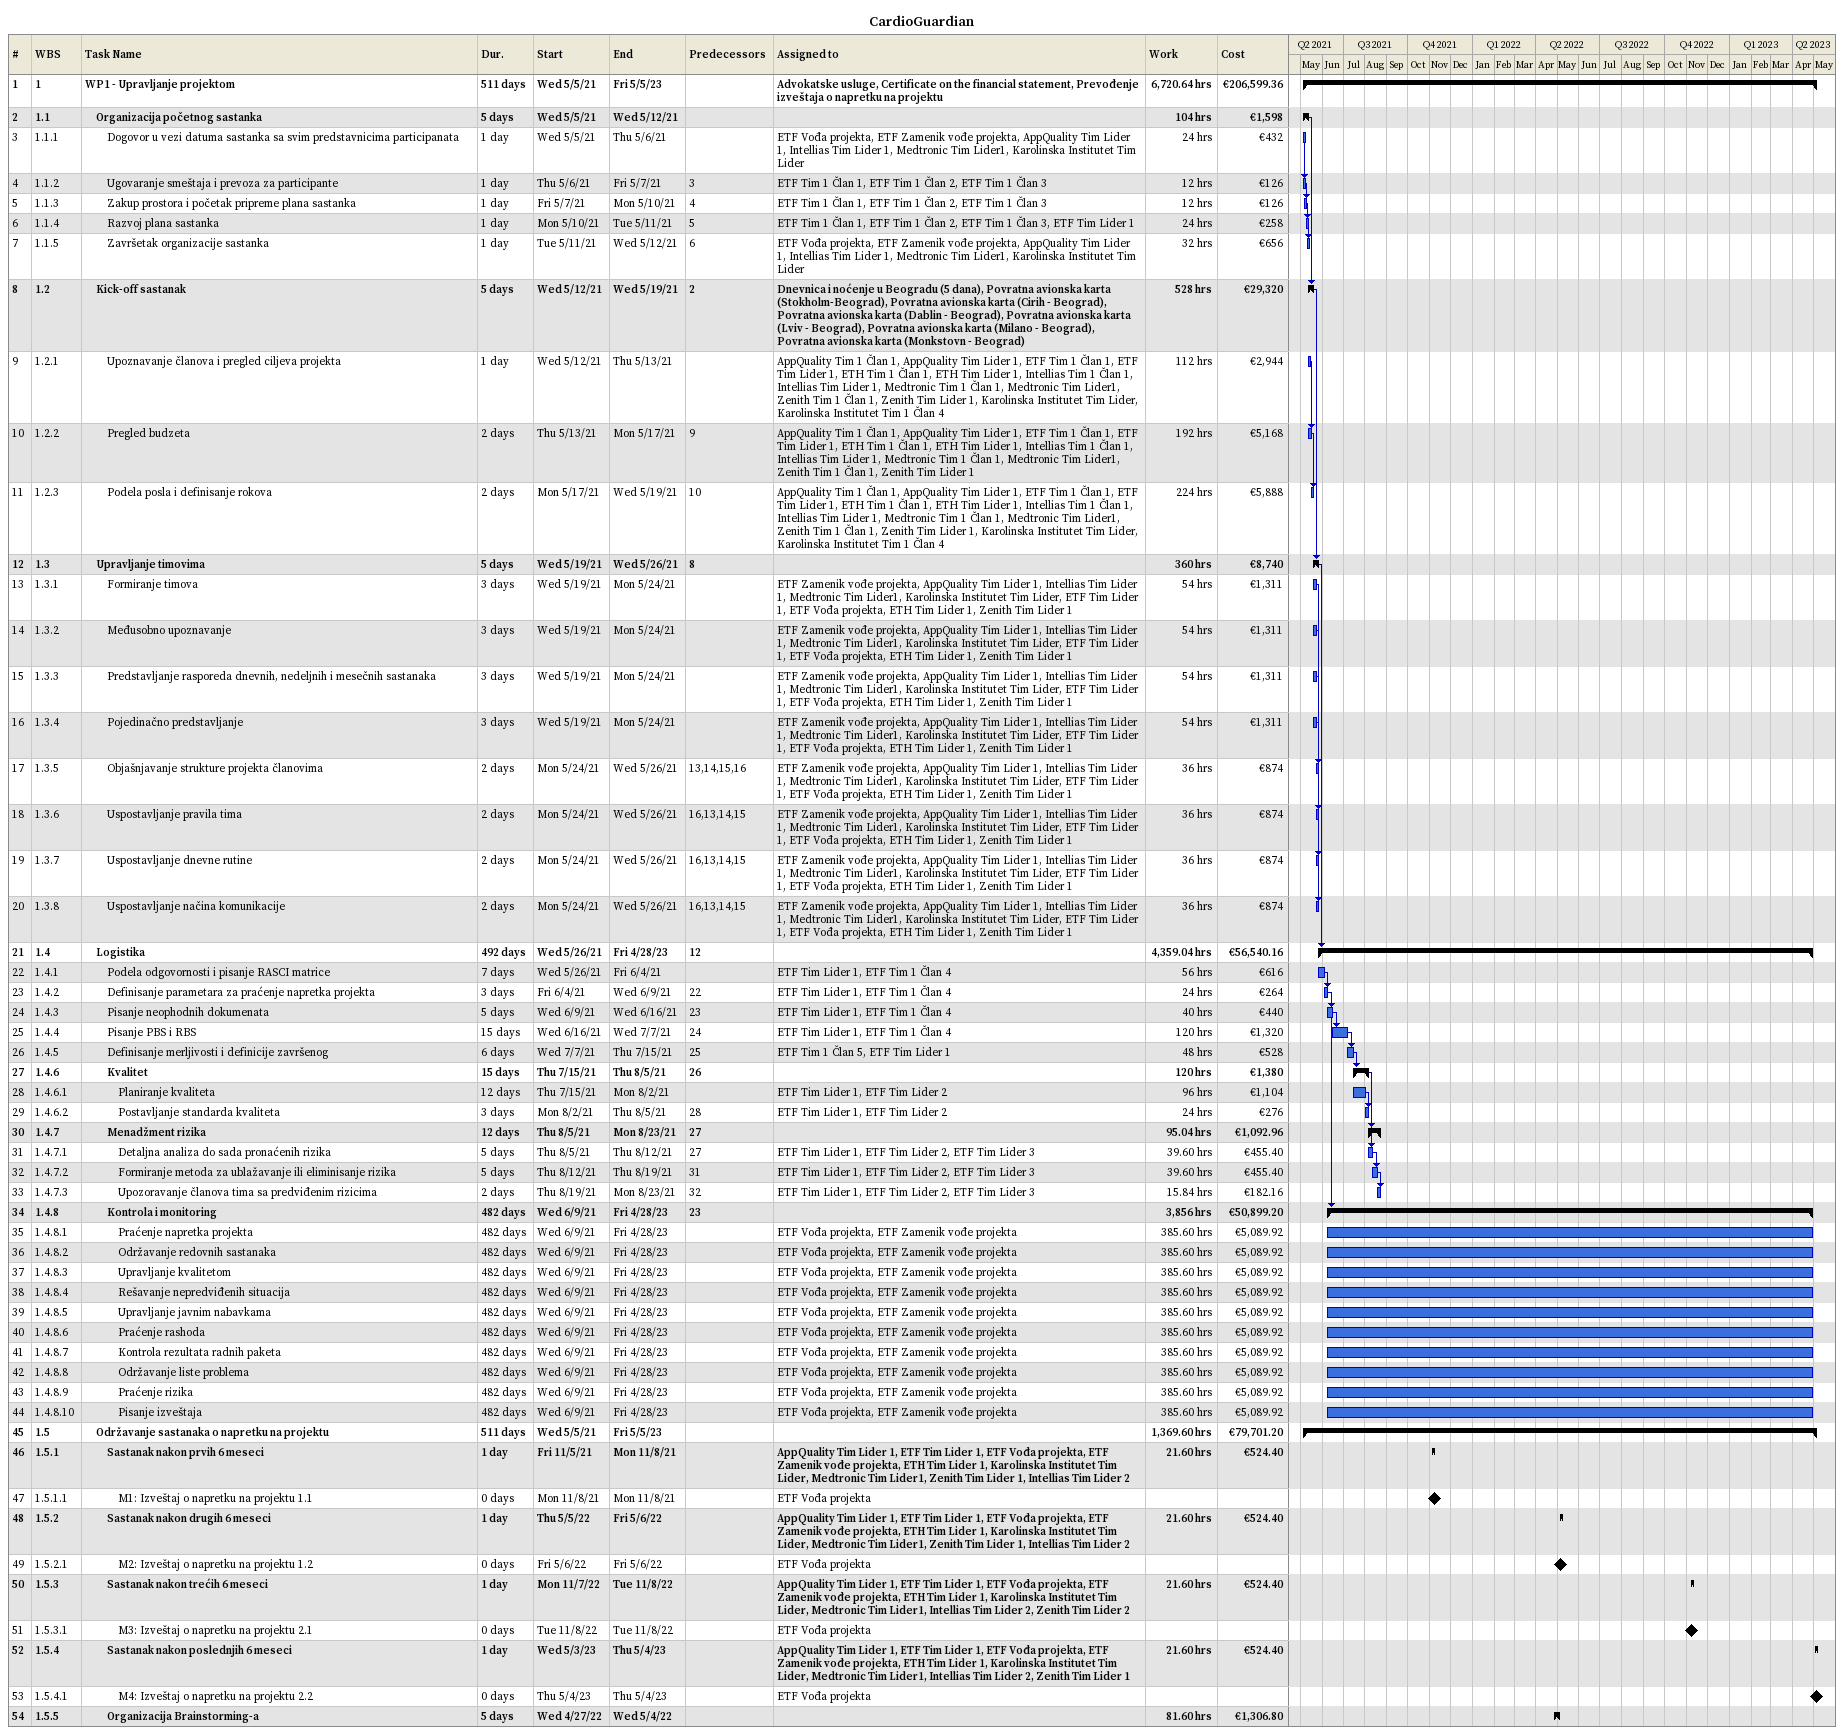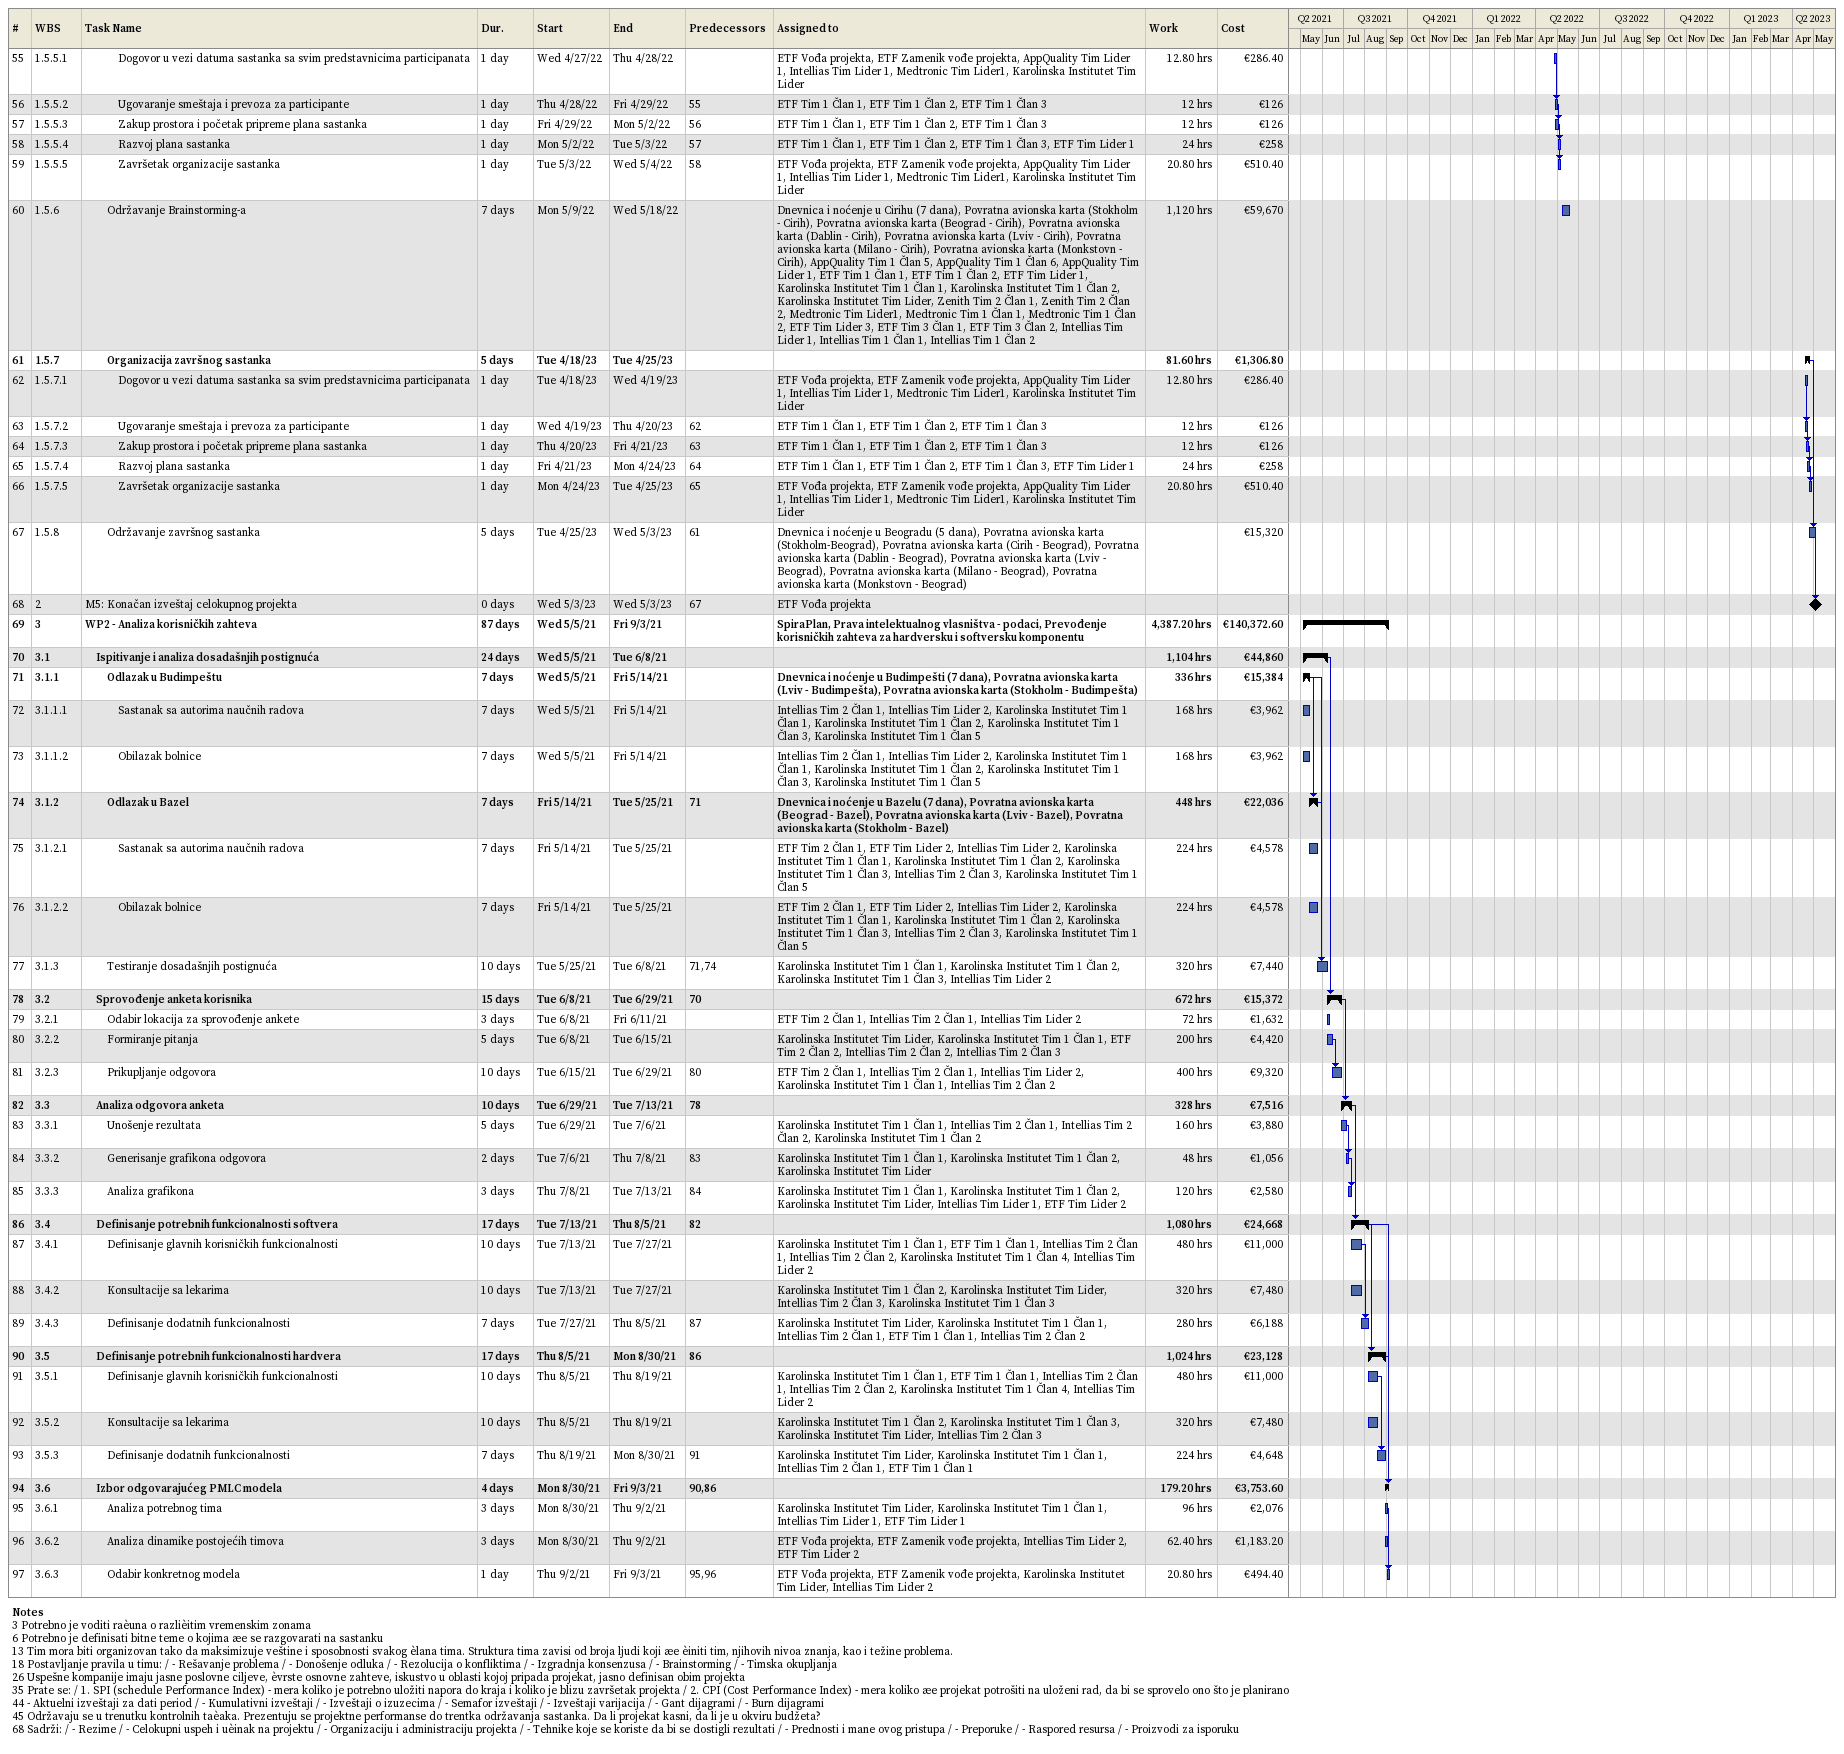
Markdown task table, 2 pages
CardioGuardian

| ID | WBS | Task | Duration | Start | Finish | Predecessors | Resources | Work (h) | Cost (€) |
|---|---|---|---|---|---|---|---|---|---|
| 1 | 1 | **WP1 - Upravljanje projektom** | 511d | 2021-05-05 | 2023-05-05 |  | Advokatske usluge, Certificate on the financial statement, Prevođenje izveštaja o napretku na projektu | 6720.64 | 206599.36 |
| 2 | 1.1 | **Organizacija početnog sastanka** | 5d | 2021-05-05 | 2021-05-12 |  |  | 104 | 1598 |
| 3 | 1.1.1 | Dogovor u vezi datuma sastanka sa svim predstavnicima participanata | 1d | 2021-05-05 | 2021-05-06 |  | ETF Vođa projekta, ETF Zamenik vođe projekta, AppQuality Tim Lider 1, Intellias Tim Lider 1, Medtronic Tim Lider1, Karolinska Institutet Tim Lider | 24 | 432 |
| 4 | 1.1.2 | Ugovaranje smeštaja i prevoza za participante | 1d | 2021-05-06 | 2021-05-07 | 3 | ETF Tim 1 Član 1, ETF Tim 1 Član 2, ETF Tim 1 Član 3 | 12 | 126 |
| 5 | 1.1.3 | Zakup prostora i početak pripreme plana sastanka | 1d | 2021-05-07 | 2021-05-10 | 4 | ETF Tim 1 Član 1, ETF Tim 1 Član 2, ETF Tim 1 Član 3 | 12 | 126 |
| 6 | 1.1.4 | Razvoj plana sastanka | 1d | 2021-05-10 | 2021-05-11 | 5 | ETF Tim 1 Član 1, ETF Tim 1 Član 2, ETF Tim 1 Član 3, ETF Tim Lider 1 | 24 | 258 |
| 7 | 1.1.5 | Završetak organizacije sastanka | 1d | 2021-05-11 | 2021-05-12 | 6 | ETF Vođa projekta, ETF Zamenik vođe projekta, AppQuality Tim Lider 1, Intellias Tim Lider 1, Medtronic Tim Lider1, Karolinska Institutet Tim Lider | 32 | 656 |
| 8 | 1.2 | **Kick-off sastanak** | 5d | 2021-05-12 | 2021-05-19 | 2 | Dnevnica i noćenje u Beogradu (5 dana), Povratna avionska karta (Stokholm-Beograd), Povratna avionska karta (Cirih - Beograd), Povratna avionska karta (Dablin - Beograd), Povratna avionska karta (Lviv - Beograd), Povratna avionska karta (Milano - Beograd), Povratna avionska karta (Monkstovn - Beograd) | 528 | 29320 |
| 9 | 1.2.1 | Upoznavanje članova i pregled ciljeva projekta | 1d | 2021-05-12 | 2021-05-13 |  | AppQuality Tim 1 Član 1, AppQuality Tim Lider 1, ETF Tim 1 Član 1, ETF Tim Lider 1, ETH Tim 1 Član 1, ETH Tim Lider 1, Intellias Tim 1 Član 1, Intellias Tim Lider 1, Medtronic Tim 1 Član 1, Medtronic Tim Lider1, Zenith Tim 1 Član 1, Zenith Tim Lider 1, Karolinska Institutet Tim Lider, Karolinska Institutet Tim 1 Član 4 | 112 | 2944 |
| 10 | 1.2.2 | Pregled budzeta | 2d | 2021-05-13 | 2021-05-17 | 9 | AppQuality Tim 1 Član 1, AppQuality Tim Lider 1, ETF Tim 1 Član 1, ETF Tim Lider 1, ETH Tim 1 Član 1, ETH Tim Lider 1, Intellias Tim 1 Član 1, Intellias Tim Lider 1, Medtronic Tim 1 Član 1, Medtronic Tim Lider1, Zenith Tim 1 Član 1, Zenith Tim Lider 1 | 192 | 5168 |
| 11 | 1.2.3 | Podela posla i definisanje rokova | 2d | 2021-05-17 | 2021-05-19 | 10 | AppQuality Tim 1 Član 1, AppQuality Tim Lider 1, ETF Tim 1 Član 1, ETF Tim Lider 1, ETH Tim 1 Član 1, ETH Tim Lider 1, Intellias Tim 1 Član 1, Intellias Tim Lider 1, Medtronic Tim 1 Član 1, Medtronic Tim Lider1, Zenith Tim 1 Član 1, Zenith Tim Lider 1, Karolinska Institutet Tim Lider, Karolinska Institutet Tim 1 Član 4 | 224 | 5888 |
| 12 | 1.3 | **Upravljanje timovima** | 5d | 2021-05-19 | 2021-05-26 | 8 |  | 360 | 8740 |
| 13 | 1.3.1 | Formiranje timova | 3d | 2021-05-19 | 2021-05-24 |  | ETF Zamenik vođe projekta, AppQuality Tim Lider 1, Intellias Tim Lider 1, Medtronic Tim Lider1, Karolinska Institutet Tim Lider, ETF Tim Lider 1, ETF Vođa projekta, ETH Tim Lider 1, Zenith Tim Lider 1 | 54 | 1311 |
| 14 | 1.3.2 | Međusobno upoznavanje | 3d | 2021-05-19 | 2021-05-24 |  | ETF Zamenik vođe projekta, AppQuality Tim Lider 1, Intellias Tim Lider 1, Medtronic Tim Lider1, Karolinska Institutet Tim Lider, ETF Tim Lider 1, ETF Vođa projekta, ETH Tim Lider 1, Zenith Tim Lider 1 | 54 | 1311 |
| 15 | 1.3.3 | Predstavljanje rasporeda dnevnih, nedeljnih i mesečnih sastanaka | 3d | 2021-05-19 | 2021-05-24 |  | ETF Zamenik vođe projekta, AppQuality Tim Lider 1, Intellias Tim Lider 1, Medtronic Tim Lider1, Karolinska Institutet Tim Lider, ETF Tim Lider 1, ETF Vođa projekta, ETH Tim Lider 1, Zenith Tim Lider 1 | 54 | 1311 |
| 16 | 1.3.4 | Pojedinačno predstavljanje | 3d | 2021-05-19 | 2021-05-24 |  | ETF Zamenik vođe projekta, AppQuality Tim Lider 1, Intellias Tim Lider 1, Medtronic Tim Lider1, Karolinska Institutet Tim Lider, ETF Tim Lider 1, ETF Vođa projekta, ETH Tim Lider 1, Zenith Tim Lider 1 | 54 | 1311 |
| 17 | 1.3.5 | Objašnjavanje strukture projekta članovima | 2d | 2021-05-24 | 2021-05-26 | 13, 14, 15, 16 | ETF Zamenik vođe projekta, AppQuality Tim Lider 1, Intellias Tim Lider 1, Medtronic Tim Lider1, Karolinska Institutet Tim Lider, ETF Tim Lider 1, ETF Vođa projekta, ETH Tim Lider 1, Zenith Tim Lider 1 | 36 | 874 |
| 18 | 1.3.6 | Uspostavljanje pravila tima | 2d | 2021-05-24 | 2021-05-26 | 16, 13, 14, 15 | ETF Zamenik vođe projekta, AppQuality Tim Lider 1, Intellias Tim Lider 1, Medtronic Tim Lider1, Karolinska Institutet Tim Lider, ETF Tim Lider 1, ETF Vođa projekta, ETH Tim Lider 1, Zenith Tim Lider 1 | 36 | 874 |
| 19 | 1.3.7 | Uspostavljanje dnevne rutine | 2d | 2021-05-24 | 2021-05-26 | 16, 13, 14, 15 | ETF Zamenik vođe projekta, AppQuality Tim Lider 1, Intellias Tim Lider 1, Medtronic Tim Lider1, Karolinska Institutet Tim Lider, ETF Tim Lider 1, ETF Vođa projekta, ETH Tim Lider 1, Zenith Tim Lider 1 | 36 | 874 |
| 20 | 1.3.8 | Uspostavljanje načina komunikacije | 2d | 2021-05-24 | 2021-05-26 | 16, 13, 14, 15 | ETF Zamenik vođe projekta, AppQuality Tim Lider 1, Intellias Tim Lider 1, Medtronic Tim Lider1, Karolinska Institutet Tim Lider, ETF Tim Lider 1, ETF Vođa projekta, ETH Tim Lider 1, Zenith Tim Lider 1 | 36 | 874 |
| 21 | 1.4 | **Logistika** | 492d | 2021-05-26 | 2023-04-28 | 12 |  | 4359.04 | 56540.16 |
| 22 | 1.4.1 | Podela odgovornosti i pisanje RASCI matrice | 7d | 2021-05-26 | 2021-06-04 |  | ETF Tim Lider 1, ETF Tim 1 Član 4 | 56 | 616 |
| 23 | 1.4.2 | Definisanje parametara za praćenje napretka projekta | 3d | 2021-06-04 | 2021-06-09 | 22 | ETF Tim Lider 1, ETF Tim 1 Član 4 | 24 | 264 |
| 24 | 1.4.3 | Pisanje neophodnih dokumenata | 5d | 2021-06-09 | 2021-06-16 | 23 | ETF Tim Lider 1, ETF Tim 1 Član 4 | 40 | 440 |
| 25 | 1.4.4 | Pisanje PBS i RBS | 15d | 2021-06-16 | 2021-07-07 | 24 | ETF Tim Lider 1, ETF Tim 1 Član 4 | 120 | 1320 |
| 26 | 1.4.5 | Definisanje merljivosti i definicije završenog | 6d | 2021-07-07 | 2021-07-15 | 25 | ETF Tim 1 Član 5, ETF Tim Lider 1 | 48 | 528 |
| 27 | 1.4.6 | **Kvalitet** | 15d | 2021-07-15 | 2021-08-05 | 26 |  | 120 | 1380 |
| 28 | 1.4.6.1 | Planiranje kvaliteta | 12d | 2021-07-15 | 2021-08-02 |  | ETF Tim Lider 1, ETF Tim Lider 2 | 96 | 1104 |
| 29 | 1.4.6.2 | Postavljanje standarda kvaliteta | 3d | 2021-08-02 | 2021-08-05 | 28 | ETF Tim Lider 1, ETF Tim Lider 2 | 24 | 276 |
| 30 | 1.4.7 | **Menadžment rizika** | 12d | 2021-08-05 | 2021-08-23 | 27 |  | 95.04 | 1092.96 |
| 31 | 1.4.7.1 | Detaljna analiza do sada pronaćenih rizika | 5d | 2021-08-05 | 2021-08-12 | 27 | ETF Tim Lider 1, ETF Tim Lider 2, ETF Tim Lider 3 | 39.60 | 455.40 |
| 32 | 1.4.7.2 | Formiranje metoda za ublažavanje ili eliminisanje rizika | 5d | 2021-08-12 | 2021-08-19 | 31 | ETF Tim Lider 1, ETF Tim Lider 2, ETF Tim Lider 3 | 39.60 | 455.40 |
| 33 | 1.4.7.3 | Upozoravanje članova tima sa predviđenim rizicima | 2d | 2021-08-19 | 2021-08-23 | 32 | ETF Tim Lider 1, ETF Tim Lider 2, ETF Tim Lider 3 | 15.84 | 182.16 |
| 34 | 1.4.8 | **Kontrola i monitoring** | 482d | 2021-06-09 | 2023-04-28 | 23 |  | 3856 | 50899.20 |
| 35 | 1.4.8.1 | Praćenje napretka projekta | 482d | 2021-06-09 | 2023-04-28 |  | ETF Vođa projekta, ETF Zamenik vođe projekta | 385.60 | 5089.92 |
| 36 | 1.4.8.2 | Održavanje redovnih sastanaka | 482d | 2021-06-09 | 2023-04-28 |  | ETF Vođa projekta, ETF Zamenik vođe projekta | 385.60 | 5089.92 |
| 37 | 1.4.8.3 | Upravljanje kvalitetom | 482d | 2021-06-09 | 2023-04-28 |  | ETF Vođa projekta, ETF Zamenik vođe projekta | 385.60 | 5089.92 |
| 38 | 1.4.8.4 | Rešavanje nepredviđenih situacija | 482d | 2021-06-09 | 2023-04-28 |  | ETF Vođa projekta, ETF Zamenik vođe projekta | 385.60 | 5089.92 |
| 39 | 1.4.8.5 | Upravljanje javnim nabavkama | 482d | 2021-06-09 | 2023-04-28 |  | ETF Vođa projekta, ETF Zamenik vođe projekta | 385.60 | 5089.92 |
| 40 | 1.4.8.6 | Praćenje rashoda | 482d | 2021-06-09 | 2023-04-28 |  | ETF Vođa projekta, ETF Zamenik vođe projekta | 385.60 | 5089.92 |
| 41 | 1.4.8.7 | Kontrola rezultata radnih paketa | 482d | 2021-06-09 | 2023-04-28 |  | ETF Vođa projekta, ETF Zamenik vođe projekta | 385.60 | 5089.92 |
| 42 | 1.4.8.8 | Održavanje liste problema | 482d | 2021-06-09 | 2023-04-28 |  | ETF Vođa projekta, ETF Zamenik vođe projekta | 385.60 | 5089.92 |
| 43 | 1.4.8.9 | Praćenje rizika | 482d | 2021-06-09 | 2023-04-28 |  | ETF Vođa projekta, ETF Zamenik vođe projekta | 385.60 | 5089.92 |
| 44 | 1.4.8.10 | Pisanje izveštaja | 482d | 2021-06-09 | 2023-04-28 |  | ETF Vođa projekta, ETF Zamenik vođe projekta | 385.60 | 5089.92 |
| 45 | 1.5 | **Održavanje sastanaka o napretku na projektu** | 511d | 2021-05-05 | 2023-05-05 |  |  | 1369.60 | 79701.20 |
| 46 | 1.5.1 | **Sastanak nakon prvih 6 meseci** | 1d | 2021-11-05 | 2021-11-08 |  | AppQuality Tim Lider 1, ETF Tim Lider 1, ETF Vođa projekta, ETF Zamenik vođe projekta, ETH Tim Lider 1, Karolinska Institutet Tim Lider, Medtronic Tim Lider1, Zenith Tim Lider 1, Intellias Tim Lider 2 | 21.60 | 524.40 |
| 47 | 1.5.1.1 | M1: Izveštaj o napretku na projektu 1.1 | 0d | 2021-11-08 | 2021-11-08 |  | ETF Vođa projekta |  |  |
| 48 | 1.5.2 | **Sastanak nakon drugih 6 meseci** | 1d | 2022-05-05 | 2022-05-06 |  | AppQuality Tim Lider 1, ETF Tim Lider 1, ETF Vođa projekta, ETF Zamenik vođe projekta, ETH Tim Lider 1, Karolinska Institutet Tim Lider, Medtronic Tim Lider1, Zenith Tim Lider 1, Intellias Tim Lider 2 | 21.60 | 524.40 |
| 49 | 1.5.2.1 | M2: Izveštaj o napretku na projektu 1.2 | 0d | 2022-05-06 | 2022-05-06 |  | ETF Vođa projekta |  |  |
| 50 | 1.5.3 | **Sastanak nakon trećih 6 meseci** | 1d | 2022-11-07 | 2022-11-08 |  | AppQuality Tim Lider 1, ETF Tim Lider 1, ETF Vođa projekta, ETF Zamenik vođe projekta, ETH Tim Lider 1, Karolinska Institutet Tim Lider, Medtronic Tim Lider1, Intellias Tim Lider 2, Zenith Tim Lider 2 | 21.60 | 524.40 |
| 51 | 1.5.3.1 | M3: Izveštaj o napretku na projektu 2.1 | 0d | 2022-11-08 | 2022-11-08 |  | ETF Vođa projekta |  |  |
| 52 | 1.5.4 | **Sastanak nakon poslednjih 6 meseci** | 1d | 2023-05-03 | 2023-05-04 |  | AppQuality Tim Lider 1, ETF Tim Lider 1, ETF Vođa projekta, ETF Zamenik vođe projekta, ETH Tim Lider 1, Karolinska Institutet Tim Lider, Medtronic Tim Lider1, Intellias Tim Lider 2, Zenith Tim Lider 1 | 21.60 | 524.40 |
| 53 | 1.5.4.1 | M4: Izveštaj o napretku na projektu 2.2 | 0d | 2023-05-04 | 2023-05-04 |  | ETF Vođa projekta |  |  |
| 54 | 1.5.5 | **Organizacija Brainstorming-a** | 5d | 2022-04-27 | 2022-05-04 |  |  | 81.60 | 1306.80 |
| 55 | 1.5.5.1 | Dogovor u vezi datuma sastanka sa svim predstavnicima participanata | 1d | 2022-04-27 | 2022-04-28 |  | ETF Vođa projekta, ETF Zamenik vođe projekta, AppQuality Tim Lider 1, Intellias Tim Lider 1, Medtronic Tim Lider1, Karolinska Institutet Tim Lider | 12.80 | 286.40 |
| 56 | 1.5.5.2 | Ugovaranje smeštaja i prevoza za participante | 1d | 2022-04-28 | 2022-04-29 | 55 | ETF Tim 1 Član 1, ETF Tim 1 Član 2, ETF Tim 1 Član 3 | 12 | 126 |
| 57 | 1.5.5.3 | Zakup prostora i početak pripreme plana sastanka | 1d | 2022-04-29 | 2022-05-02 | 56 | ETF Tim 1 Član 1, ETF Tim 1 Član 2, ETF Tim 1 Član 3 | 12 | 126 |
| 58 | 1.5.5.4 | Razvoj plana sastanka | 1d | 2022-05-02 | 2022-05-03 | 57 | ETF Tim 1 Član 1, ETF Tim 1 Član 2, ETF Tim 1 Član 3, ETF Tim Lider 1 | 24 | 258 |
| 59 | 1.5.5.5 | Završetak organizacije sastanka | 1d | 2022-05-03 | 2022-05-04 | 58 | ETF Vođa projekta, ETF Zamenik vođe projekta, AppQuality Tim Lider 1, Intellias Tim Lider 1, Medtronic Tim Lider1, Karolinska Institutet Tim Lider | 20.80 | 510.40 |
| 60 | 1.5.6 | Održavanje Brainstorming-a | 7d | 2022-05-09 | 2022-05-18 |  | Dnevnica i noćenje u Cirihu (7 dana), Povratna avionska karta (Stokholm - Cirih), Povratna avionska karta (Beograd - Cirih), Povratna avionska karta (Dablin - Cirih), Povratna avionska karta (Lviv - Cirih), Povratna avionska karta (Milano - Cirih), Povratna avionska karta (Monkstovn - Cirih), AppQuality Tim 1 Član 5, AppQuality Tim 1 Član 6, AppQuality Tim Lider 1, ETF Tim 1 Član 1, ETF Tim 1 Član 2, ETF Tim Lider 1, Karolinska Institutet Tim 1 Član 1, Karolinska Institutet Tim 1 Član 2, Karolinska Institutet Tim Lider, Zenith Tim 2 Član 1, Zenith Tim 2 Član 2, Medtronic Tim Lider1, Medtronic Tim 1 Član 1, Medtronic Tim 1 Član 2, ETF Tim Lider 3, ETF Tim 3 Član 1, ETF Tim 3 Član 2, Intellias Tim Lider 1, Intellias Tim 1 Član 1, Intellias Tim 1 Član 2 | 1120 | 59670 |
| 61 | 1.5.7 | **Organizacija završnog sastanka** | 5d | 2023-04-18 | 2023-04-25 |  |  | 81.60 | 1306.80 |
| 62 | 1.5.7.1 | Dogovor u vezi datuma sastanka sa svim predstavnicima participanata | 1d | 2023-04-18 | 2023-04-19 |  | ETF Vođa projekta, ETF Zamenik vođe projekta, AppQuality Tim Lider 1, Intellias Tim Lider 1, Medtronic Tim Lider1, Karolinska Institutet Tim Lider | 12.80 | 286.40 |
| 63 | 1.5.7.2 | Ugovaranje smeštaja i prevoza za participante | 1d | 2023-04-19 | 2023-04-20 | 62 | ETF Tim 1 Član 1, ETF Tim 1 Član 2, ETF Tim 1 Član 3 | 12 | 126 |
| 64 | 1.5.7.3 | Zakup prostora i početak pripreme plana sastanka | 1d | 2023-04-20 | 2023-04-21 | 63 | ETF Tim 1 Član 1, ETF Tim 1 Član 2, ETF Tim 1 Član 3 | 12 | 126 |
| 65 | 1.5.7.4 | Razvoj plana sastanka | 1d | 2023-04-21 | 2023-04-24 | 64 | ETF Tim 1 Član 1, ETF Tim 1 Član 2, ETF Tim 1 Član 3, ETF Tim Lider 1 | 24 | 258 |
| 66 | 1.5.7.5 | Završetak organizacije sastanka | 1d | 2023-04-24 | 2023-04-25 | 65 | ETF Vođa projekta, ETF Zamenik vođe projekta, AppQuality Tim Lider 1, Intellias Tim Lider 1, Medtronic Tim Lider1, Karolinska Institutet Tim Lider | 20.80 | 510.40 |
| 67 | 1.5.8 | Održavanje završnog sastanka | 5d | 2023-04-25 | 2023-05-03 | 61 | Dnevnica i noćenje u Beogradu (5 dana), Povratna avionska karta (Stokholm-Beograd), Povratna avionska karta (Cirih - Beograd), Povratna avionska karta (Dablin - Beograd), Povratna avionska karta (Lviv - Beograd), Povratna avionska karta (Milano - Beograd), Povratna avionska karta (Monkstovn - Beograd) |  | 15320 |
| 68 | 2 | M5: Konačan izveštaj celokupnog projekta | 0d | 2023-05-03 | 2023-05-03 | 67 | ETF Vođa projekta |  |  |
| 69 | 3 | **WP2 - Analiza korisničkih zahteva** | 87d | 2021-05-05 | 2021-09-03 |  | SpiraPlan, Prava intelektualnog vlasništva - podaci, Prevođenje korisničkih zahteva za hardversku i softversku komponentu | 4387.20 | 140372.60 |
| 70 | 3.1 | **Ispitivanje i analiza dosadašnjih postignuća** | 24d | 2021-05-05 | 2021-06-08 |  |  | 1104 | 44860 |
| 71 | 3.1.1 | **Odlazak u Budimpeštu** | 7d | 2021-05-05 | 2021-05-14 |  | Dnevnica i noćenje u Budimpešti (7 dana), Povratna avionska karta (Lviv - Budimpešta), Povratna avionska karta (Stokholm - Budimpešta) | 336 | 15384 |
| 72 | 3.1.1.1 | Sastanak sa autorima naučnih radova | 7d | 2021-05-05 | 2021-05-14 |  | Intellias Tim 2 Član 1, Intellias Tim Lider 2, Karolinska Institutet Tim 1 Član 1, Karolinska Institutet Tim 1 Član 2, Karolinska Institutet Tim 1 Član 3, Karolinska Institutet Tim 1 Član 5 | 168 | 3962 |
| 73 | 3.1.1.2 | Obilazak bolnice | 7d | 2021-05-05 | 2021-05-14 |  | Intellias Tim 2 Član 1, Intellias Tim Lider 2, Karolinska Institutet Tim 1 Član 1, Karolinska Institutet Tim 1 Član 2, Karolinska Institutet Tim 1 Član 3, Karolinska Institutet Tim 1 Član 5 | 168 | 3962 |
| 74 | 3.1.2 | **Odlazak u Bazel** | 7d | 2021-05-14 | 2021-05-25 | 71 | Dnevnica i noćenje u Bazelu (7 dana), Povratna avionska karta (Beograd - Bazel), Povratna avionska karta (Lviv - Bazel), Povratna avionska karta (Stokholm - Bazel) | 448 | 22036 |
| 75 | 3.1.2.1 | Sastanak sa autorima naučnih radova | 7d | 2021-05-14 | 2021-05-25 |  | ETF Tim 2 Član 1, ETF Tim Lider 2, Intellias Tim Lider 2, Karolinska Institutet Tim 1 Član 1, Karolinska Institutet Tim 1 Član 2, Karolinska Institutet Tim 1 Član 3, Intellias Tim 2 Član 3, Karolinska Institutet Tim 1 Član 5 | 224 | 4578 |
| 76 | 3.1.2.2 | Obilazak bolnice | 7d | 2021-05-14 | 2021-05-25 |  | ETF Tim 2 Član 1, ETF Tim Lider 2, Intellias Tim Lider 2, Karolinska Institutet Tim 1 Član 1, Karolinska Institutet Tim 1 Član 2, Karolinska Institutet Tim 1 Član 3, Intellias Tim 2 Član 3, Karolinska Institutet Tim 1 Član 5 | 224 | 4578 |
| 77 | 3.1.3 | Testiranje dosadašnjih postignuća | 10d | 2021-05-25 | 2021-06-08 | 71, 74 | Karolinska Institutet Tim 1 Član 1, Karolinska Institutet Tim 1 Član 2, Karolinska Institutet Tim 1 Član 3, Intellias Tim Lider 2 | 320 | 7440 |
| 78 | 3.2 | **Sprovođenje anketa korisnika** | 15d | 2021-06-08 | 2021-06-29 | 70 |  | 672 | 15372 |
| 79 | 3.2.1 | Odabir lokacija za sprovođenje ankete | 3d | 2021-06-08 | 2021-06-11 |  | ETF Tim 2 Član 1, Intellias Tim 2 Član 1, Intellias Tim Lider 2 | 72 | 1632 |
| 80 | 3.2.2 | Formiranje pitanja | 5d | 2021-06-08 | 2021-06-15 |  | Karolinska Institutet Tim Lider, Karolinska Institutet Tim 1 Član 1, ETF Tim 2 Član 2, Intellias Tim 2 Član 2, Intellias Tim 2 Član 3 | 200 | 4420 |
| 81 | 3.2.3 | Prikupljanje odgovora | 10d | 2021-06-15 | 2021-06-29 | 80 | ETF Tim 2 Član 1, Intellias Tim 2 Član 1, Intellias Tim Lider 2, Karolinska Institutet Tim 1 Član 1, Intellias Tim 2 Član 2 | 400 | 9320 |
| 82 | 3.3 | **Analiza odgovora anketa** | 10d | 2021-06-29 | 2021-07-13 | 78 |  | 328 | 7516 |
| 83 | 3.3.1 | Unošenje rezultata | 5d | 2021-06-29 | 2021-07-06 |  | Karolinska Institutet Tim 1 Član 1, Intellias Tim 2 Član 1, Intellias Tim 2 Član 2, Karolinska Institutet Tim 1 Član 2 | 160 | 3880 |
| 84 | 3.3.2 | Generisanje grafikona odgovora | 2d | 2021-07-06 | 2021-07-08 | 83 | Karolinska Institutet Tim 1 Član 1, Karolinska Institutet Tim 1 Član 2, Karolinska Institutet Tim Lider | 48 | 1056 |
| 85 | 3.3.3 | Analiza grafikona | 3d | 2021-07-08 | 2021-07-13 | 84 | Karolinska Institutet Tim 1 Član 1, Karolinska Institutet Tim 1 Član 2, Karolinska Institutet Tim Lider, Intellias Tim Lider 1, ETF Tim Lider 2 | 120 | 2580 |
| 86 | 3.4 | **Definisanje potrebnih funkcionalnosti softvera** | 17d | 2021-07-13 | 2021-08-05 | 82 |  | 1080 | 24668 |
| 87 | 3.4.1 | Definisanje glavnih korisničkih funkcionalnosti | 10d | 2021-07-13 | 2021-07-27 |  | Karolinska Institutet Tim 1 Član 1, ETF Tim 1 Član 1, Intellias Tim 2 Član 1, Intellias Tim 2 Član 2, Karolinska Institutet Tim 1 Član 4, Intellias Tim Lider 2 | 480 | 11000 |
| 88 | 3.4.2 | Konsultacije sa lekarima | 10d | 2021-07-13 | 2021-07-27 |  | Karolinska Institutet Tim 1 Član 2, Karolinska Institutet Tim Lider, Intellias Tim 2 Član 3, Karolinska Institutet Tim 1 Član 3 | 320 | 7480 |
| 89 | 3.4.3 | Definisanje dodatnih funkcionalnosti | 7d | 2021-07-27 | 2021-08-05 | 87 | Karolinska Institutet Tim Lider, Karolinska Institutet Tim 1 Član 1, Intellias Tim 2 Član 1, ETF Tim 1 Član 1, Intellias Tim 2 Član 2 | 280 | 6188 |
| 90 | 3.5 | **Definisanje potrebnih funkcionalnosti hardvera** | 17d | 2021-08-05 | 2021-08-30 | 86 |  | 1024 | 23128 |
| 91 | 3.5.1 | Definisanje glavnih korisničkih funkcionalnosti | 10d | 2021-08-05 | 2021-08-19 |  | Karolinska Institutet Tim 1 Član 1, ETF Tim 1 Član 1, Intellias Tim 2 Član 1, Intellias Tim 2 Član 2, Karolinska Institutet Tim 1 Član 4, Intellias Tim Lider 2 | 480 | 11000 |
| 92 | 3.5.2 | Konsultacije sa lekarima | 10d | 2021-08-05 | 2021-08-19 |  | Karolinska Institutet Tim 1 Član 2, Karolinska Institutet Tim 1 Član 3, Karolinska Institutet Tim Lider, Intellias Tim 2 Član 3 | 320 | 7480 |
| 93 | 3.5.3 | Definisanje dodatnih funkcionalnosti | 7d | 2021-08-19 | 2021-08-30 | 91 | Karolinska Institutet Tim Lider, Karolinska Institutet Tim 1 Član 1, Intellias Tim 2 Član 1, ETF Tim 1 Član 1 | 224 | 4648 |
| 94 | 3.6 | **Izbor odgovarajućeg PMLC modela** | 4d | 2021-08-30 | 2021-09-03 | 90, 86 |  | 179.20 | 3753.60 |
| 95 | 3.6.1 | Analiza potrebnog tima | 3d | 2021-08-30 | 2021-09-02 |  | Karolinska Institutet Tim Lider, Karolinska Institutet Tim 1 Član 1, Intellias Tim Lider 1, ETF Tim Lider 1 | 96 | 2076 |
| 96 | 3.6.2 | Analiza dinamike postojećih timova | 3d | 2021-08-30 | 2021-09-02 |  | ETF Vođa projekta, ETF Zamenik vođe projekta, Intellias Tim Lider 2, ETF Tim Lider 2 | 62.40 | 1183.20 |
| 97 | 3.6.3 | Odabir konkretnog modela | 1d | 2021-09-02 | 2021-09-03 | 95, 96 | ETF Vođa projekta, ETF Zamenik vođe projekta, Karolinska Institutet Tim Lider, Intellias Tim Lider 2 | 20.80 | 494.40 |

Notes
- 3: Potrebno je voditi raèuna o razlièitim vremenskim zonama
- 6: Potrebno je definisati bitne teme o kojima æe se razgovarati na sastanku
- 13: Tim mora biti organizovan tako da maksimizuje veštine i sposobnosti svakog èlana tima. Struktura tima zavisi od broja ljudi koji æe èiniti tim, njihovih nivoa znanja, kao i težine problema.
- 18: Postavljanje pravila u timu: / - Rešavanje problema / - Donošenje odluka / - Rezolucija o konfliktima / - Izgradnja konsenzusa / - Brainstorming / - Timska okupljanja
- 26: Uspešne kompanije imaju jasne poslovne ciljeve, èvrste osnovne zahteve, iskustvo u oblasti kojoj pripada projekat, jasno definisan obim projekta
- 35: Prate se: / 1. SPI (schedule Performance Index) - mera koliko je potrebno uložiti napora do kraja i koliko je blizu završetak projekta / 2. CPI (Cost Performance Index) - mera koliko æe projekat potrošiti na uloženi rad, da bi se sprovelo ono što je planirano
- 44: - Aktuelni izveštaji za dati period / - Kumulativni izveštaji / - Izveštaji o izuzecima / - Semafor izveštaji / - Izveštaji varijacija / - Gant dijagrami / - Burn dijagrami
- 45: Održavaju se u trenutku kontrolnih taèaka. Prezentuju se projektne performanse do trentka održavanja sastanka. Da li projekat kasni, da li je u okviru budžeta?
- 68: Sadrži: / - Rezime / - Celokupni uspeh i uèinak na projektu / - Organizaciju i administraciju projekta / - Tehnike koje se koriste da bi se dostigli rezultati / - Prednosti i mane ovog pristupa / - Preporuke / - Raspored resursa / - Proizvodi za isporuku
